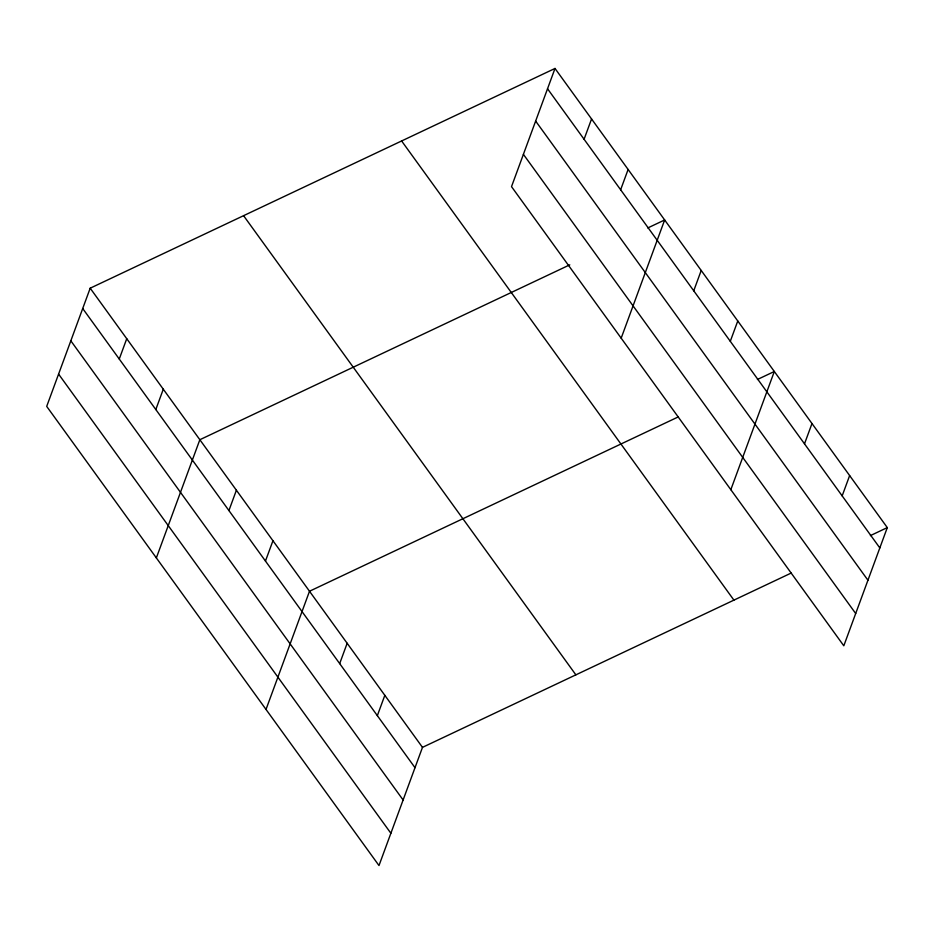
<?xml version="1.0" encoding="UTF-8"?>
<svg xmlns="http://www.w3.org/2000/svg" width="934" height="934" viewBox="0 0 934 934"><rect width="100%" height="100%" fill="white"/><g stroke="black" fill="none" stroke-linecap="round" stroke-linejoin="round"><path stroke-width="1.4" d="M555.006 68.451L511.517 186.637L843.811 645.803L887.3 527.605L555.006 68.451L90.189 288.197L46.7 406.395L378.994 865.549L422.483 747.363L791.11 573.091M119.26 359.03L126.744 338.703M155.815 409.536L163.287 389.209M156.352 557.913L199.841 439.727L569.775 264.836M228.923 510.548L236.395 490.233M265.466 561.054L272.95 540.739M266.015 709.443L309.504 591.245L678.131 416.973M339.684 663.607L347.156 643.281M584.077 139.271L591.561 118.957M377.348 715.642L384.82 695.328M620.631 189.789L628.115 169.463M621.18 338.166L664.658 219.969L647.764 227.954M693.74 290.801L701.212 270.475M730.295 341.307L737.767 320.981M730.832 489.685L774.321 371.498L757.416 379.484M804.501 443.848L811.985 423.534M842.164 495.896L849.636 475.569M870.406 535.602L887.3 527.605M547.534 88.765L879.828 547.931M535.649 121.07L867.943 580.224M523.402 154.343L855.696 613.51M401.62 140.964L733.914 600.13M243.576 215.684L575.869 674.838M90.189 288.197L422.483 747.363M82.706 308.524L415 767.678M70.832 340.817L403.114 799.983M58.585 374.09L390.879 833.256"/></g></svg>
